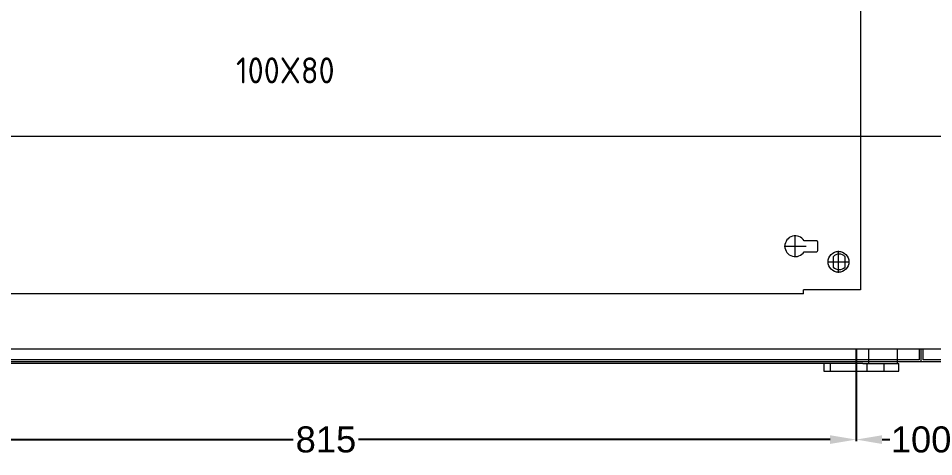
# Model space of a CAD drawing. Header units: millimetres. Extents: x 1359 to 3577, y 1333 to 3557.
# Drawn here: x 1772 to 2476, y 1333 to 1670 of the extents above; entities that cross this region are included whole.
import ezdxf

# ---------------------------------------------------------------- set-up
doc = ezdxf.new("R2010")
doc.units = ezdxf.units.MM
doc.layers.add('! NO PLOT !', color=7, linetype='Continuous', true_color=0xff75dd, plot=False)
doc.layers.add('000-PI-ORMAR', color=2, linetype='Continuous')
doc.layers.add('002-PI-Kabelska kanalica', color=150, linetype='Continuous')
doc.styles.add('PI0', font='isocpeur.ttf', dxfattribs={"width": 0.9})
doc.styles.get("Standard").update_dxf_attribs({"font": 'arial.ttf'})
doc.dimstyles.new('ISO-25-lb', dxfattribs={"dimtxt": 8, "dimasz": 8, "dimexe": 1.25, "dimexo": 0.625, "dimtad": 1, "dimtxsty": 'Standard', "dimcen": 5, "dimadec": 0, "dimazin": 0, "dimtfac": 1, "dimtmove": 0, "dimatfit": 3, "dimfxl": 1, "dimarcsym": 0})

# ---------------------------------------------------------------- blocks, each defined once
blk = doc.blocks.new('montazna 2000x1000')
at = {"layer": '! NO PLOT !', "color": 0, "linetype": 'ByBlock', "lineweight": 0}
for p, q in [((848.7, 25.1), (848.7, 41.9)), ((865.2, 37.7), (855.51, 37.7)), ((866.2, 30.3), (866.2, 36.7)), ((840.3, 33.5), (857.1, 33.5)), ((855.51, 29.3), (865.2, 29.3)), ((882, 13.1), (882, 29.9)), ((873.6, 21.5), (890.4, 21.5)), ((878, 25.47), (878, 17.53)), ((887, 17.53), (887, 25.47))]:
    blk.add_line(p, q, dxfattribs=at)
blk.add_circle((882, 21.5), 8, dxfattribs=at)
for centre, radius, start, end in [((848.7, 33.5), 8, 31.66824, 328.33176), ((865.2, 36.7), 1, 0, 90), ((865.2, 30.3), 1, 270, 0), ((882.5, 21.5), 6, 41.40962, 138.59038), ((882.5, 21.5), 6, 221.40962, 318.59038)]:
    blk.add_arc(centre, radius, start, end, dxfattribs=at)
at = {"layer": '000-PI-ORMAR', "color": 0, "linetype": 'ByBlock', "lineweight": 0}
for p, q in [((899, 1890), (899, 0)), ((899, 0), (855, 0)), ((855, -3), (855, 0)), ((855, -3), (44, -3))]:
    blk.add_line(p, q, dxfattribs=at)
blk = doc.blocks.new('*D90')
at = {"layer": '002-PI-Kabelska kanalica', "color": 0, "linetype": 'ByBlock', "lineweight": -2, "ltscale": 0.25, "transparency": 16777216}
for p, q in [((1601.07, 1415.53), (1601.07, 1345.24)), ((2416.57, 1415.53), (2416.57, 1345.24)), ((1621.07, 1346.49), (1983.64, 1346.49)), ((2396.57, 1346.49), (2034, 1346.49))]:
    blk.add_line(p, q, dxfattribs=at)
at = {"layer": '002-PI-Kabelska kanalica', "color": 0, "linetype": 'ByBlock', "ltscale": 0.25, "transparency": 16777216}
for points in [[(1621.07, 1349.82), (1621.07, 1343.15), (1601.07, 1346.49)], [(2396.57, 1349.82), (2396.57, 1343.15), (2416.57, 1346.49)]]:
    blk.add_solid(points, dxfattribs=at)
at = {"layer": 'Defpoints', "color": 0, "linetype": 'ByBlock', "ltscale": 0.25, "transparency": 16777216}
for p in [(1601.07, 1416.16), (2416.57, 1416.16), (2416.57, 1346.49)]:
    blk.add_point(p, dxfattribs=at)
at = {"layer": '002-PI-Kabelska kanalica', "color": 0, "linetype": 'ByBlock', "lineweight": 0, "ltscale": 0.25, "transparency": 16777216, "insert": (2008.82, 1346.49), "char_height": 20, "attachment_point": 5}
blk.add_mtext('815', dxfattribs=at)
blk = doc.blocks.new('*D91')
at = {"layer": '002-PI-Kabelska kanalica', "color": 0, "linetype": 'ByBlock', "lineweight": -2, "ltscale": 0.25, "transparency": 16777216}
for p, q in [((2416.57, 1415.53), (2416.57, 1345.24)), ((2516.57, 1415.53), (2516.57, 1345.24)), ((2436.57, 1346.49), (2442.45, 1346.49)), ((2496.57, 1346.49), (2490.69, 1346.49))]:
    blk.add_line(p, q, dxfattribs=at)
at = {"layer": '002-PI-Kabelska kanalica', "color": 0, "linetype": 'ByBlock', "ltscale": 0.25, "transparency": 16777216}
for points in [[(2436.57, 1349.82), (2436.57, 1343.15), (2416.57, 1346.49)], [(2496.57, 1349.82), (2496.57, 1343.15), (2516.57, 1346.49)]]:
    blk.add_solid(points, dxfattribs=at)
at = {"layer": 'Defpoints', "color": 0, "linetype": 'ByBlock', "ltscale": 0.25, "transparency": 16777216}
for p in [(2416.57, 1416.16), (2516.57, 1416.16), (2516.57, 1346.49)]:
    blk.add_point(p, dxfattribs=at)
at = {"layer": '002-PI-Kabelska kanalica', "color": 0, "linetype": 'ByBlock', "lineweight": 0, "ltscale": 0.25, "transparency": 16777216, "insert": (2466.57, 1346.49), "char_height": 20, "attachment_point": 5}
blk.add_mtext('100', dxfattribs=at)
blk = doc.blocks.new('*U57')
at = {"layer": '002-PI-Kabelska kanalica', "color": 0, "linetype": 'ByBlock', "lineweight": 0}
blk.add_line((80, -100), (80, 1832), dxfattribs=at)

msp = doc.modelspace()

# ---------------------------------------------------------------- linework, layer by layer
at = {"layer": '002-PI-Kabelska kanalica', "color": 0, "linetype": 'ByBlock', "lineweight": 0}
for p, q in [((1474.759, 1416.155), (1970.839, 1416.155)), ((1970.839, 1416.155), (2466.571, 1416.155)), ((2426.071, 1415.957), (2426.071, 1404.957)), ((2448.071, 1415.957), (2448.071, 1404.957)), ((2465.071, 1416.155), (2465.071, 1407.655)), ((2466.571, 1416.155), (2962.839, 1416.155)), ((2466.571, 1406.155), (2466.571, 1416.155)), ((2468.071, 1407.655), (2468.071, 1416.155)), ((2448.071, 1407.655), (1493.071, 1407.655)), ((2448.071, 1406.155), (1493.071, 1406.155)), ((2426.071, 1407.676), (1515.071, 1407.676)), ((2421.702, 1404.957), (1519.441, 1404.957)), ((2391.882, 1404.957), (2391.882, 1398.957)), ((2396.845, 1398.957), (2396.845, 1404.957)), ((2421.702, 1404.957), (2443.813, 1404.957)), ((2425.138, 1398.957), (2425.138, 1404.957)), ((2438.263, 1398.957), (2438.263, 1404.957)), ((2443.813, 1404.957), (2448.071, 1404.957)), ((2465.071, 1407.655), (2448.071, 1407.655)), ((2466.571, 1406.155), (2448.071, 1406.155)), ((2448.071, 1404.957), (2449.533, 1404.957)), ((2449.533, 1398.957), (2449.533, 1404.957)), ((2485.071, 1406.155), (2466.571, 1406.155)), ((2485.071, 1407.655), (2468.071, 1407.655)), ((2391.882, 1398.957), (2449.533, 1398.957))]:
    msp.add_line(p, q, dxfattribs=at)

# ---------------------------------------------------------------- block references
msp.add_blockref('montazna 2000x1000', (1521.071, 1461.556), dxfattribs=at)
at = {"layer": '002-PI-Kabelska kanalica', "color": 0, "linetype": 'ByBlock', "lineweight": 0, "rotation": 270}
msp.add_blockref('*U57', (1601.071, 1659.556), dxfattribs=at)

# ---------------------------------------------------------------- texts
at = {"layer": '002-PI-Kabelska kanalica', "color": 0, "linetype": 'ByBlock', "lineweight": 0, "insert": (1977.571, 1630.159), "char_height": 20, "width": 16.78721, "attachment_point": 5, "style": 'PI0'}
msp.add_mtext('100X{\\fISOCPEUR|b0|i0|c238|p34;8}0', dxfattribs=at)

# ---------------------------------------------------------------- dimensions: what is measured, and where the dimension line sits
at = {"layer": '002-PI-Kabelska kanalica', "color": 0, "linetype": 'ByBlock', "lineweight": 0, "ltscale": 0.25}
for base, p1, p2, text, picture, middle in [((2416.571, 1346.487), (1601.071, 1416.155), (2416.571, 1416.155), '815', '*D90', (2008.821, 1346.487)), ((2516.571, 1346.487), (2416.571, 1416.155), (2516.571, 1416.155), '100', '*D91', (2466.571, 1346.487))]:
    dim = msp.add_linear_dim(base=base, p1=p1, p2=p2, text=text, dimstyle='ISO-25-lb', override={"dimtxt": 20, "dimasz": 20, "dimgap": 3, "dimtad": 0}, dxfattribs=at)
    dim.commit()
    dim.dimension.update_dxf_attribs({"geometry": picture, "text_midpoint": middle, "dimtype": 160})

doc.saveas('drawing.dxf')
